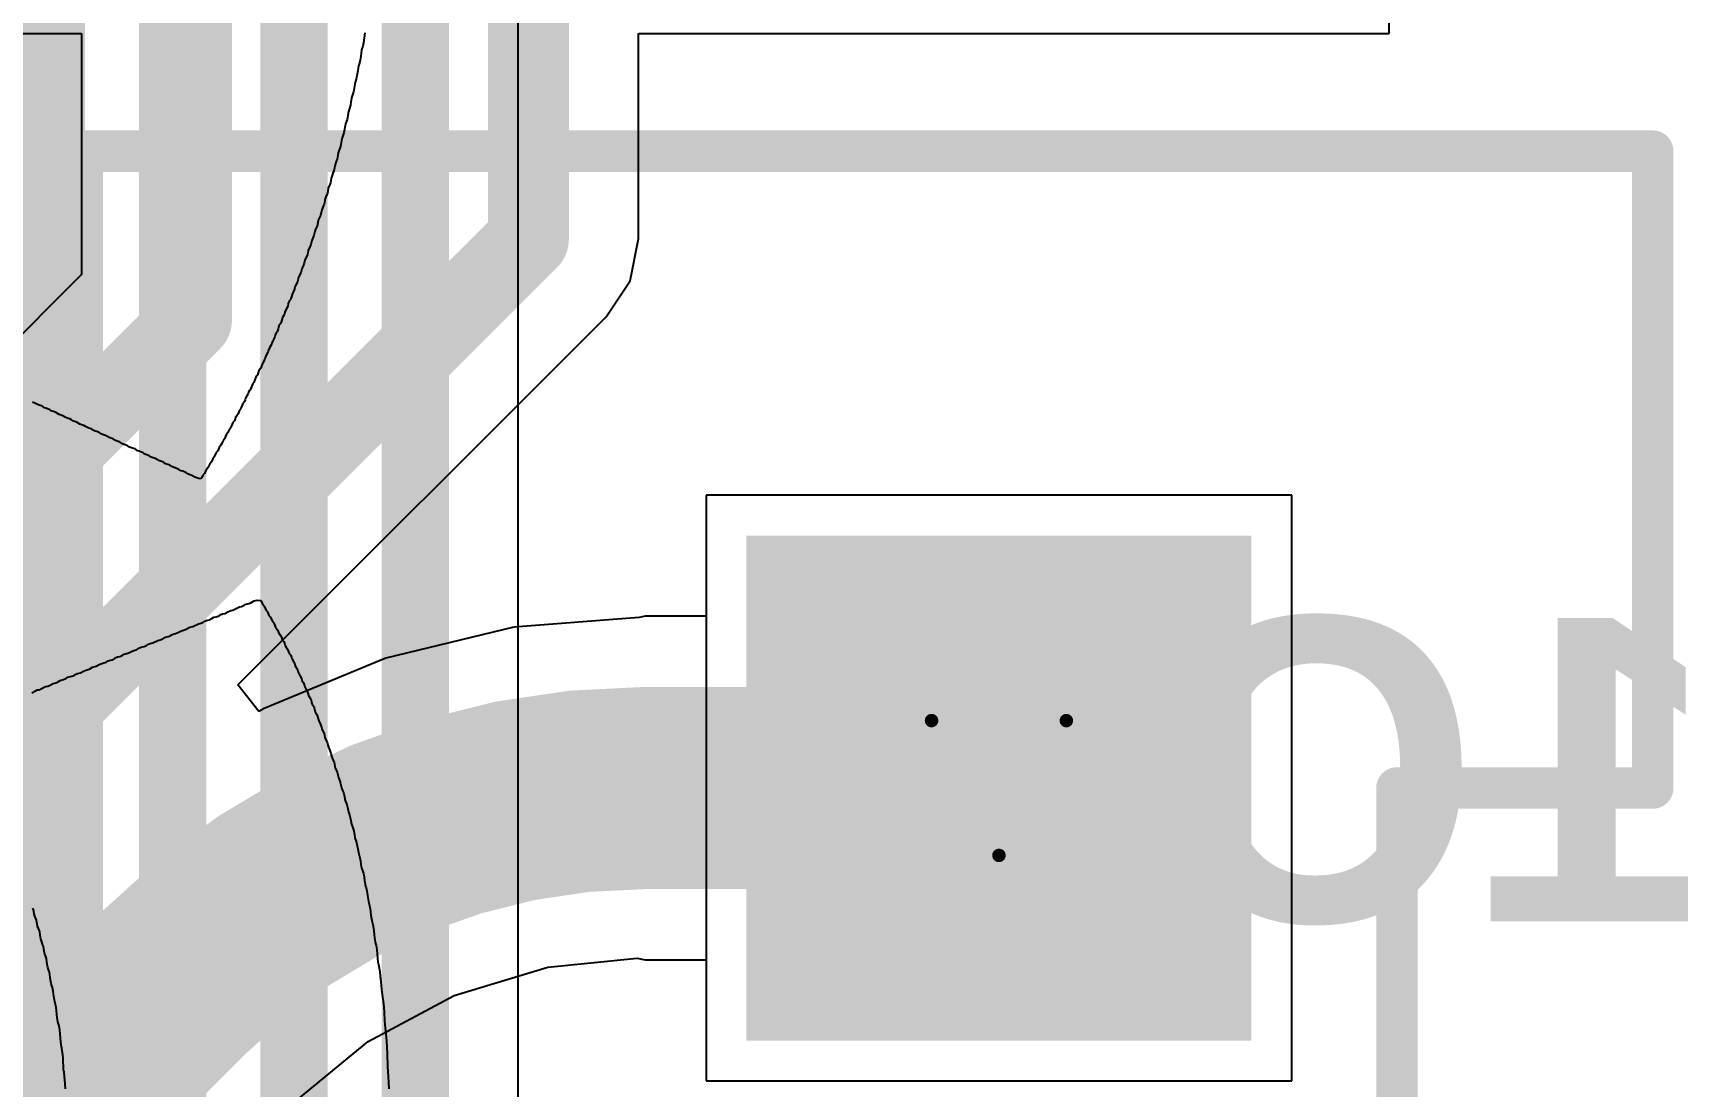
# Model space of a CAD drawing. Header units: inches. Extents: x -13 to 356, y -4 to 120.
# Drawn here: x 25.31 to 31.55, y 14.36 to 18.33 of the extents above; entities that cross this region are included whole.
import ezdxf

# ---------------------------------------------------------------- set-up
doc = ezdxf.new("R2010")
doc.units = ezdxf.units.IN
for name, color, linetype in [('Bottom Layer', 5, 'Continuous'), ('Bottom Overlay', 54, 'Continuous'), ('Bottom Solder', 6, 'Continuous'), ('Drill Drawing', 1, 'Continuous'), ('GND', 16, 'Continuous'), ('Multi-Layer', 9, 'Continuous'), ('Pad Holes', 156, 'Continuous'), ('POWER', 76, 'Continuous'), ('Top Layer', 1, 'Continuous'), ('Top Overlay', 2, 'Continuous'), ('Top Solder', 216, 'Continuous')]:
    doc.layers.add(name, color=color, linetype=linetype)
doc.styles.add('Arial_Bold', font='', dxfattribs={"height": 0.2})
doc.styles.get('Arial_Bold').set_extended_font_data('Arial', bold=True)

# ---------------------------------------------------------------- blocks, each defined once
blk = doc.blocks.new('XH2_54_LI_5P_37')
at = {"layer": 'Bottom Layer'}
blk.add_hatch(color=5, dxfattribs=at).paths.add_polyline_path([(-5.93, -0.85), (-5.93, 0.85), (-4.23, 0.85), (-4.23, -0.85)])
at = {"layer": 'Bottom Solder'}
blk.add_hatch(color=6, dxfattribs=at).paths.add_polyline_path([(-6.0316, -0.9516), (-6.0316, 0.9516), (-4.1284, 0.9516), (-4.1284, -0.9516)])
at = {"layer": 'GND'}
blk.add_hatch(color=16, dxfattribs=at).paths.add_polyline_path([(-5.93, -0.85), (-5.93, 0.85), (-4.23, 0.85), (-4.23, -0.85)])
at = {"layer": 'Multi-Layer'}
blk.add_hatch(color=9, dxfattribs=at).paths.add_polyline_path([(-5.93, -0.85), (-5.93, 0.85), (-4.23, 0.85), (-4.23, -0.85)])
at = {"layer": 'Pad Holes'}
h = blk.add_hatch(color=7, dxfattribs=at)
edge = h.paths.add_edge_path()
edge.add_arc((-5.08, 0), 0.45, 0, 360)
at = {"layer": 'POWER'}
blk.add_hatch(color=76, dxfattribs=at).paths.add_polyline_path([(-5.93, -0.85), (-5.93, 0.85), (-4.23, 0.85), (-4.23, -0.85)])
at = {"layer": 'Top Layer'}
blk.add_hatch(color=1, dxfattribs=at).paths.add_polyline_path([(-5.93, -0.85), (-5.93, 0.85), (-4.23, 0.85), (-4.23, -0.85)])
at = {"layer": 'Top Solder'}
blk.add_hatch(color=216, dxfattribs=at).paths.add_polyline_path([(-6.0316, -0.9516), (-6.0316, 0.9516), (-4.1284, 0.9516), (-4.1284, -0.9516)])
at = {"layer": 'Top Overlay', "const_width": 0.1565}
for points in [[(-7.48, -3.4544), (-7.48, 2.4638)], [(-7.48, 2.4638), (-5.08, 2.4638)], [(-5.08, 1.5), (-5.08, 2.4638)], [(-3.78, 1.5), (-5.08, 1.5)], [(7.52, -3.4544), (-7.48, -3.4544)]]:
    blk.add_lwpolyline(points, dxfattribs=at)
at = {"layer": 'Top Overlay', "const_width": 0.0782}
for points in [[(-7.5191, 2.4638, 1), (-7.4409, 2.4638, 1)], [(-7.5191, 2.4638, 1), (-7.4409, 2.4638, 1)], [(-5.1191, 2.4638, 1), (-5.0409, 2.4638, 1)], [(-5.1191, 2.4638, 1), (-5.0409, 2.4638, 1)], [(-5.1191, 1.5, 1), (-5.0409, 1.5, 1)], [(-5.1191, 1.5, 1), (-5.0409, 1.5, 1)], [(-7.5191, -3.4544, 1), (-7.4409, -3.4544, 1)], [(-7.5191, -3.4544, 1), (-7.4409, -3.4544, 1)]]:
    blk.add_lwpolyline(points, format="xyb", close=True, dxfattribs=at)

msp = doc.modelspace()

# ---------------------------------------------------------------- linework, layer by layer
at = {"layer": 'Bottom Layer'}
for p, q in [((27.1398, 2.8969), (27.1398, 32.9059)), ((30.0552, 16.5929), (27.8472, 16.5929)), ((27.8472, 16.5929), (27.8472, 14.3849)), ((30.0552, 14.3849), (30.0552, 16.5929)), ((27.8472, 14.3849), (30.0552, 14.3849))]:
    msp.add_line(p, q, dxfattribs=at)
at = {"layer": 'Bottom Layer', "const_width": 0.254}
for points in [[(26.7513, 2.8969), (26.7513, 32.9059)], [(26.2941, 3.0863), (26.2941, 32.6442)], [(25.8369, 3.844), (25.8369, 25.7519)], [(25.3797, 5.0975), (25.3797, 25.5626)]]:
    msp.add_lwpolyline(points, dxfattribs=at)
at = {"layer": 'Bottom Overlay'}
for p, q in [((26.5532, 18.2842), (26.5493, 18.2712)), ((26.5551, 18.2913), (26.5532, 18.2842)), ((26.5564, 18.2978), (26.5551, 18.2913)), ((26.561, 18.3348), (26.5564, 18.2978)), ((26.5408, 18.2212), (26.5376, 18.2102)), ((26.5434, 18.2316), (26.5408, 18.2212)), ((26.546, 18.2472), (26.5434, 18.2316)), ((26.5473, 18.2588), (26.546, 18.2472)), ((26.5493, 18.2712), (26.5473, 18.2588)), ((26.5285, 18.1608), (26.5246, 18.1478)), ((26.5304, 18.168), (26.5285, 18.1608)), ((26.5317, 18.1732), (26.5304, 18.168)), ((26.533, 18.1797), (26.5317, 18.1732)), ((26.5343, 18.1913), (26.533, 18.1797)), ((26.5356, 18.2017), (26.5343, 18.1913)), ((26.5376, 18.2102), (26.5356, 18.2017)), ((26.5116, 18.0894), (26.5103, 18.0803)), ((26.5188, 18.1121), (26.5116, 18.0894)), ((26.5201, 18.1186), (26.5188, 18.1121)), ((26.522, 18.1336), (26.5201, 18.1186)), ((26.5233, 18.1426), (26.522, 18.1336)), ((26.5246, 18.1478), (26.5233, 18.1426)), ((26.4986, 18.0323), (26.496, 18.0141)), ((26.4999, 18.0375), (26.4986, 18.0323)), ((26.5064, 18.0583), (26.4999, 18.0375)), ((26.5077, 18.0622), (26.5064, 18.0583)), ((26.509, 18.0751), (26.5077, 18.0622)), ((26.5103, 18.0803), (26.509, 18.0751)), ((26.4844, 17.97), (26.4824, 17.9576)), ((26.4856, 17.9791), (26.4844, 17.97)), ((26.4869, 17.9843), (26.4856, 17.9791)), ((26.4889, 17.9914), (26.4869, 17.9843)), ((26.4928, 18.0018), (26.4889, 17.9914)), ((26.4947, 18.0089), (26.4928, 18.0018)), ((26.496, 18.0141), (26.4947, 18.0089)), ((26.4694, 17.907), (26.4655, 17.8966)), ((26.4707, 17.9135), (26.4694, 17.907)), ((26.4733, 17.9291), (26.4707, 17.9135)), ((26.4759, 17.9395), (26.4733, 17.9291)), ((26.4824, 17.9576), (26.4759, 17.9395)), ((26.4519, 17.8466), (26.448, 17.8336)), ((26.4551, 17.8538), (26.4519, 17.8466)), ((26.4564, 17.859), (26.4551, 17.8538)), ((26.4597, 17.8739), (26.4564, 17.859)), ((26.461, 17.883), (26.4597, 17.8739)), ((26.4629, 17.8901), (26.461, 17.883)), ((26.4655, 17.8966), (26.4629, 17.8901)), ((26.4331, 17.7759), (26.4318, 17.7694)), ((26.435, 17.7869), (26.4331, 17.7759)), ((26.4376, 17.7973), (26.435, 17.7869)), ((26.4409, 17.8057), (26.4376, 17.7973)), ((26.4435, 17.8122), (26.4409, 17.8057)), ((26.4454, 17.8194), (26.4435, 17.8122)), ((26.4467, 17.8246), (26.4454, 17.8194)), ((26.448, 17.8336), (26.4467, 17.8246)), ((26.4149, 17.7174), (26.4116, 17.709)), ((26.4201, 17.7304), (26.4149, 17.7174)), ((26.4214, 17.7369), (26.4201, 17.7304)), ((26.4233, 17.7493), (26.4214, 17.7369)), ((26.4292, 17.7629), (26.4233, 17.7493)), ((26.4318, 17.7694), (26.4292, 17.7629)), ((26.3987, 17.6675), (26.3941, 17.646)), ((26.4013, 17.674), (26.3987, 17.6675)), ((26.4045, 17.6811), (26.4013, 17.674)), ((26.4078, 17.6895), (26.4045, 17.6811)), ((26.409, 17.6947), (26.4078, 17.6895)), ((26.4103, 17.7038), (26.409, 17.6947)), ((26.4116, 17.709), (26.4103, 17.7038)), ((26.3753, 17.5948), (26.3727, 17.5857)), ((26.3811, 17.6058), (26.3753, 17.5948)), ((26.3857, 17.6259), (26.3811, 17.6058)), ((26.387, 17.6311), (26.3857, 17.6259)), ((26.3941, 17.646), (26.387, 17.6311)), ((26.3552, 17.5305), (26.348, 17.5143)), ((26.3578, 17.537), (26.3552, 17.5305)), ((26.3597, 17.5467), (26.3578, 17.537)), ((26.361, 17.5519), (26.3597, 17.5467)), ((26.3694, 17.5707), (26.361, 17.5519)), ((26.3707, 17.5759), (26.3694, 17.5707)), ((26.3727, 17.5857), (26.3707, 17.5759)), ((26.3331, 17.4669), (26.3286, 17.4571)), ((26.335, 17.4779), (26.3331, 17.4669)), ((26.3448, 17.4993), (26.335, 17.4779)), ((26.3461, 17.5045), (26.3448, 17.4993)), ((26.348, 17.5143), (26.3461, 17.5045)), ((26.3084, 17.402), (26.3071, 17.3968)), ((26.3104, 17.4091), (26.3084, 17.402)), ((26.3117, 17.4143), (26.3104, 17.4091)), ((26.3201, 17.4305), (26.3117, 17.4143)), ((26.3234, 17.4454), (26.3201, 17.4305)), ((26.3286, 17.4571), (26.3234, 17.4454)), ((26.2844, 17.3403), (26.2825, 17.3331)), ((26.287, 17.3494), (26.2844, 17.3403)), ((26.2909, 17.3585), (26.287, 17.3494)), ((26.2928, 17.3604), (26.2909, 17.3585)), ((26.2954, 17.3669), (26.2928, 17.3604)), ((26.2974, 17.3753), (26.2954, 17.3669)), ((26.2987, 17.3805), (26.2974, 17.3753)), ((26.3071, 17.3968), (26.2987, 17.3805)), ((26.2591, 17.2773), (26.2578, 17.2721)), ((26.261, 17.2858), (26.2591, 17.2773)), ((26.2708, 17.3046), (26.261, 17.2858)), ((26.2727, 17.3143), (26.2708, 17.3046)), ((26.2766, 17.3234), (26.2727, 17.3143)), ((26.2779, 17.326), (26.2766, 17.3234)), ((26.2805, 17.3286), (26.2779, 17.326)), ((26.2825, 17.3331), (26.2805, 17.3286)), ((26.2344, 17.2189), (26.2305, 17.2085)), ((26.2357, 17.2241), (26.2344, 17.2189)), ((26.2377, 17.2312), (26.2357, 17.2241)), ((26.2442, 17.2403), (26.2377, 17.2312)), ((26.2461, 17.2449), (26.2442, 17.2403)), ((26.2481, 17.2533), (26.2461, 17.2449)), ((26.2513, 17.2617), (26.2481, 17.2533)), ((26.2578, 17.2721), (26.2513, 17.2617)), ((26.2091, 17.1598), (26.2026, 17.1481)), ((26.2104, 17.165), (26.2091, 17.1598)), ((26.2156, 17.1767), (26.2104, 17.165)), ((26.2188, 17.1812), (26.2156, 17.1767)), ((26.2221, 17.1897), (26.2188, 17.1812)), ((26.2234, 17.1949), (26.2221, 17.1897)), ((26.2273, 17.204), (26.2234, 17.1949)), ((26.2286, 17.2066), (26.2273, 17.204)), ((26.2305, 17.2085), (26.2286, 17.2066)), ((26.1779, 17.0936), (26.1728, 17.0819)), ((26.1844, 17.1053), (26.1779, 17.0936)), ((26.1857, 17.1105), (26.1844, 17.1053)), ((26.1896, 17.1196), (26.1857, 17.1105)), ((26.1974, 17.1339), (26.1896, 17.1196)), ((26.1987, 17.139), (26.1974, 17.1339)), ((26.2026, 17.1481), (26.1987, 17.139)), ((26.1507, 17.0378), (26.1435, 17.0177)), ((26.1533, 17.0404), (26.1507, 17.0378)), ((26.1546, 17.043), (26.1533, 17.0404)), ((26.1565, 17.0449), (26.1546, 17.043)), ((26.1598, 17.0534), (26.1565, 17.0449)), ((26.1624, 17.0624), (26.1598, 17.0534)), ((26.1689, 17.0715), (26.1624, 17.0624)), ((26.1728, 17.0819), (26.1689, 17.0715)), ((26.1169, 16.9664), (26.1117, 16.9586)), ((26.1221, 16.9755), (26.1169, 16.9664)), ((26.1234, 16.9807), (26.1221, 16.9755)), ((26.126, 16.9871), (26.1234, 16.9807)), ((26.1286, 16.9897), (26.126, 16.9871)), ((26.1299, 16.9923), (26.1286, 16.9897)), ((26.1319, 16.9943), (26.1299, 16.9923)), ((26.1364, 17.0066), (26.1319, 16.9943)), ((26.139, 17.0131), (26.1364, 17.0066)), ((26.1435, 17.0177), (26.139, 17.0131)), ((25.3204, 16.9385), (25.3087, 16.9436)), ((25.325, 16.9352), (25.3204, 16.9385)), ((25.3334, 16.932), (25.325, 16.9352)), ((25.3386, 16.9307), (25.3334, 16.932)), ((25.3451, 16.9281), (25.3386, 16.9307)), ((25.3477, 16.9255), (25.3451, 16.9281)), ((25.3503, 16.9242), (25.3477, 16.9255)), ((25.3522, 16.9222), (25.3503, 16.9242)), ((25.3594, 16.9203), (25.3522, 16.9222)), ((25.3736, 16.9138), (25.3594, 16.9203)), ((25.3782, 16.9105), (25.3736, 16.9138)), ((25.3866, 16.9073), (25.3782, 16.9105)), ((25.3918, 16.906), (25.3866, 16.9073)), ((25.399, 16.9028), (25.3918, 16.906)), ((25.4093, 16.8963), (25.399, 16.9028)), ((26.0858, 16.9066), (26.0838, 16.8995)), ((26.0884, 16.9131), (26.0858, 16.9066)), ((26.091, 16.9157), (26.0884, 16.9131)), ((26.0955, 16.9229), (26.091, 16.9157)), ((26.0987, 16.9313), (26.0955, 16.9229)), ((26.1013, 16.9378), (26.0987, 16.9313)), ((26.1039, 16.9404), (26.1013, 16.9378)), ((26.1072, 16.9449), (26.1039, 16.9404)), ((26.1098, 16.9514), (26.1072, 16.9449)), ((26.1117, 16.9586), (26.1098, 16.9514)), ((25.4165, 16.8943), (25.4093, 16.8963)), ((25.4256, 16.8904), (25.4165, 16.8943)), ((25.4282, 16.8891), (25.4256, 16.8904)), ((25.4314, 16.8859), (25.4282, 16.8891)), ((25.4437, 16.8813), (25.4314, 16.8859)), ((25.4489, 16.88), (25.4437, 16.8813)), ((25.4554, 16.8761), (25.4489, 16.88)), ((25.46, 16.8729), (25.4554, 16.8761)), ((25.4684, 16.8696), (25.46, 16.8729)), ((25.4775, 16.867), (25.4684, 16.8696)), ((25.4866, 16.8606), (25.4775, 16.867)), ((25.497, 16.8567), (25.4866, 16.8606)), ((25.5022, 16.8554), (25.497, 16.8567)), ((25.5087, 16.8515), (25.5022, 16.8554)), ((25.5132, 16.8482), (25.5087, 16.8515)), ((25.5216, 16.845), (25.5132, 16.8482)), ((25.5307, 16.8424), (25.5216, 16.845)), ((25.5398, 16.8359), (25.5307, 16.8424)), ((26.0507, 16.8417), (26.0455, 16.8287)), ((26.052, 16.8443), (26.0507, 16.8417)), ((26.0546, 16.8469), (26.052, 16.8443)), ((26.0579, 16.8515), (26.0546, 16.8469)), ((26.0611, 16.8599), (26.0579, 16.8515)), ((26.0637, 16.8664), (26.0611, 16.8599)), ((26.0695, 16.8722), (26.0637, 16.8664)), ((26.0754, 16.8885), (26.0695, 16.8722)), ((26.0786, 16.8917), (26.0754, 16.8885)), ((26.0838, 16.8995), (26.0786, 16.8917)), ((25.5444, 16.8339), (25.5398, 16.8359)), ((25.5515, 16.832), (25.5444, 16.8339)), ((25.5606, 16.8281), (25.5515, 16.832)), ((25.5632, 16.8268), (25.5606, 16.8281)), ((25.5664, 16.8236), (25.5632, 16.8268)), ((25.5729, 16.821), (25.5664, 16.8236)), ((25.5801, 16.819), (25.5729, 16.821)), ((25.5866, 16.8164), (25.5801, 16.819)), ((25.595, 16.8106), (25.5866, 16.8164)), ((25.6034, 16.8073), (25.595, 16.8106)), ((25.6125, 16.8047), (25.6034, 16.8073)), ((25.6216, 16.7982), (25.6125, 16.8047)), ((25.632, 16.7943), (25.6216, 16.7982)), ((25.6372, 16.793), (25.632, 16.7943)), ((25.6437, 16.7891), (25.6372, 16.793)), ((25.6482, 16.7859), (25.6437, 16.7891)), ((25.6567, 16.7827), (25.6482, 16.7859)), ((25.6658, 16.7801), (25.6567, 16.7827)), ((25.6748, 16.7736), (25.6658, 16.7801)), ((26.0183, 16.7807), (26.0118, 16.7716)), ((26.0221, 16.7872), (26.0183, 16.7807)), ((26.026, 16.7963), (26.0221, 16.7872)), ((26.0273, 16.7989), (26.026, 16.7963)), ((26.0299, 16.8015), (26.0273, 16.7989)), ((26.0332, 16.806), (26.0299, 16.8015)), ((26.0364, 16.8145), (26.0332, 16.806)), ((26.0397, 16.8216), (26.0364, 16.8145)), ((26.0455, 16.8287), (26.0397, 16.8216)), ((25.6852, 16.7697), (25.6748, 16.7736)), ((25.6943, 16.7671), (25.6852, 16.7697)), ((25.6969, 16.7645), (25.6943, 16.7671)), ((25.6995, 16.7632), (25.6969, 16.7645)), ((25.7015, 16.7612), (25.6995, 16.7632)), ((25.7138, 16.7567), (25.7015, 16.7612)), ((25.7255, 16.7515), (25.7138, 16.7567)), ((25.73, 16.7483), (25.7255, 16.7515)), ((25.7385, 16.745), (25.73, 16.7483)), ((25.7476, 16.7424), (25.7385, 16.745)), ((25.7566, 16.7359), (25.7476, 16.7424)), ((25.767, 16.732), (25.7566, 16.7359)), ((25.7722, 16.7307), (25.767, 16.732)), ((25.7787, 16.7268), (25.7722, 16.7307)), ((25.7813, 16.7255), (25.7787, 16.7268)), ((25.7833, 16.7236), (25.7813, 16.7255)), ((25.7917, 16.7203), (25.7833, 16.7236)), ((25.8008, 16.7177), (25.7917, 16.7203)), ((25.8099, 16.7112), (25.8008, 16.7177)), ((25.9832, 16.7184), (25.9774, 16.7112)), ((25.9845, 16.721), (25.9832, 16.7184)), ((25.9884, 16.7301), (25.9845, 16.721)), ((25.9897, 16.7327), (25.9884, 16.7301)), ((25.9923, 16.7353), (25.9897, 16.7327)), ((25.9988, 16.747), (25.9923, 16.7353)), ((26.0014, 16.7534), (25.9988, 16.747)), ((26.0072, 16.7593), (26.0014, 16.7534)), ((26.0118, 16.7716), (26.0072, 16.7593)), ((25.8183, 16.708), (25.8099, 16.7112)), ((25.8268, 16.7061), (25.8183, 16.708)), ((25.8345, 16.7009), (25.8268, 16.7061)), ((25.8391, 16.6976), (25.8345, 16.7009)), ((25.8462, 16.6957), (25.8391, 16.6976)), ((25.8605, 16.6892), (25.8462, 16.6957)), ((25.8676, 16.6846), (25.8605, 16.6892)), ((25.8748, 16.6827), (25.8676, 16.6846)), ((25.8865, 16.6775), (25.8748, 16.6827)), ((25.8936, 16.6729), (25.8865, 16.6775)), ((25.9021, 16.6697), (25.8936, 16.6729)), ((25.9111, 16.6671), (25.9021, 16.6697)), ((25.9137, 16.6645), (25.9111, 16.6671)), ((25.9163, 16.6632), (25.9137, 16.6645)), ((25.9183, 16.6613), (25.9163, 16.6632)), ((25.9267, 16.658), (25.9183, 16.6613)), ((25.9319, 16.6567), (25.9267, 16.658)), ((25.9384, 16.6541), (25.9319, 16.6567)), ((25.9436, 16.6554), (25.9384, 16.6541)), ((25.9455, 16.6574), (25.9436, 16.6554)), ((25.9507, 16.6665), (25.9455, 16.6574)), ((25.952, 16.6691), (25.9507, 16.6665)), ((25.9579, 16.6749), (25.952, 16.6691)), ((25.9624, 16.6872), (25.9579, 16.6749)), ((25.9663, 16.6911), (25.9624, 16.6872)), ((25.9676, 16.6937), (25.9663, 16.6911)), ((25.9696, 16.6957), (25.9676, 16.6937)), ((25.9774, 16.7112), (25.9696, 16.6957)), ((26.0449, 16.153), (26.0566, 16.1582)), ((26.0566, 16.1582), (26.0643, 16.1595)), ((26.0643, 16.1595), (26.089, 16.1711)), ((26.089, 16.1711), (26.0968, 16.1724)), ((26.0968, 16.1724), (26.1059, 16.1776)), ((26.1059, 16.1776), (26.1085, 16.1802)), ((26.1085, 16.1802), (26.1176, 16.1828)), ((26.1176, 16.1828), (26.1247, 16.1848)), ((26.1247, 16.1848), (26.1312, 16.1874)), ((26.1312, 16.1874), (26.1448, 16.1945)), ((26.1448, 16.1945), (26.1552, 16.1971)), ((26.1552, 16.1971), (26.1682, 16.1958)), ((26.1682, 16.1958), (26.1702, 16.1939)), ((26.1702, 16.1939), (26.1728, 16.1874)), ((26.1728, 16.1874), (26.1779, 16.1783)), ((26.1779, 16.1783), (26.1818, 16.1744)), ((26.1818, 16.1744), (26.1857, 16.1653)), ((26.1857, 16.1653), (26.1909, 16.1562)), ((26.1909, 16.1562), (26.1948, 16.1523)), ((25.8884, 16.0874), (25.8962, 16.0926)), ((25.8962, 16.0926), (25.9021, 16.0945)), ((25.9021, 16.0945), (25.9124, 16.0971)), ((25.9124, 16.0971), (25.9345, 16.1075)), ((25.9345, 16.1075), (25.9397, 16.1088)), ((25.9397, 16.1088), (25.9501, 16.1127)), ((25.9501, 16.1127), (25.9579, 16.1179)), ((25.9579, 16.1179), (25.9644, 16.1205)), ((25.9644, 16.1205), (25.9741, 16.1225)), ((25.9741, 16.1225), (25.9819, 16.1264)), ((25.9819, 16.1264), (25.9916, 16.1322)), ((25.9916, 16.1322), (26.0014, 16.1341)), ((26.0014, 16.1341), (26.0118, 16.138)), ((26.0118, 16.138), (26.0137, 16.14)), ((26.0137, 16.14), (26.0163, 16.1413)), ((26.0163, 16.1413), (26.0254, 16.1452)), ((26.0254, 16.1452), (26.0338, 16.1471)), ((26.0338, 16.1471), (26.0403, 16.1497)), ((26.0403, 16.1497), (26.0449, 16.153)), ((26.1948, 16.1523), (26.2, 16.1393)), ((26.2, 16.1393), (26.2059, 16.1322)), ((26.2059, 16.1322), (26.2149, 16.114)), ((26.2149, 16.114), (26.2182, 16.1108)), ((26.2182, 16.1108), (26.2195, 16.1082)), ((26.2195, 16.1082), (26.2247, 16.0952)), ((26.2247, 16.0952), (26.2338, 16.0822)), ((25.7385, 16.0257), (25.7463, 16.0309)), ((25.7463, 16.0309), (25.7527, 16.0335)), ((25.7527, 16.0335), (25.7625, 16.0355)), ((25.7625, 16.0355), (25.7813, 16.0452)), ((25.7813, 16.0452), (25.7898, 16.0472)), ((25.7898, 16.0472), (25.8001, 16.0511)), ((25.8001, 16.0511), (25.8034, 16.0543)), ((25.8034, 16.0543), (25.8099, 16.0569)), ((25.8099, 16.0569), (25.8203, 16.0595)), ((25.8203, 16.0595), (25.8287, 16.0627)), ((25.8287, 16.0627), (25.8306, 16.0647)), ((25.8306, 16.0647), (25.8332, 16.066)), ((25.8332, 16.066), (25.8423, 16.0699)), ((25.8423, 16.0699), (25.8475, 16.0712)), ((25.8475, 16.0712), (25.8599, 16.0757)), ((25.8599, 16.0757), (25.8618, 16.0777)), ((25.8618, 16.0777), (25.8644, 16.079)), ((25.8644, 16.079), (25.8735, 16.0829)), ((25.8735, 16.0829), (25.8819, 16.0848)), ((25.8819, 16.0848), (25.8884, 16.0874)), ((26.2338, 16.0822), (26.2357, 16.0751)), ((26.2357, 16.0751), (26.2422, 16.0647)), ((26.2422, 16.0647), (26.2442, 16.0627)), ((26.2442, 16.0627), (26.2468, 16.0562)), ((26.2468, 16.0562), (26.25, 16.0478)), ((26.25, 16.0478), (26.2532, 16.0433)), ((26.2532, 16.0433), (26.2558, 16.0407)), ((26.2558, 16.0407), (26.2597, 16.0316)), ((26.2597, 16.0316), (26.261, 16.0264)), ((25.5866, 15.9634), (25.5944, 15.9686)), ((25.5944, 15.9686), (25.6034, 15.9712)), ((25.6034, 15.9712), (25.6086, 15.9725)), ((25.6086, 15.9725), (25.6171, 15.9757)), ((25.6171, 15.9757), (25.6203, 15.979)), ((25.6203, 15.979), (25.6294, 15.9829)), ((25.6294, 15.9829), (25.6378, 15.9848)), ((25.6378, 15.9848), (25.6463, 15.9881)), ((25.6463, 15.9881), (25.6541, 15.9933)), ((25.6541, 15.9933), (25.6632, 15.9959)), ((25.6632, 15.9959), (25.6684, 15.9972)), ((25.6684, 15.9972), (25.6768, 16.0004)), ((25.6768, 16.0004), (25.6813, 16.0037)), ((25.6813, 16.0037), (25.6904, 16.0076)), ((25.6904, 16.0076), (25.7008, 16.0102)), ((25.7008, 16.0102), (25.7125, 16.0166)), ((25.7125, 16.0166), (25.7216, 16.0205)), ((25.7216, 16.0205), (25.73, 16.0225)), ((25.73, 16.0225), (25.7385, 16.0257)), ((26.261, 16.0264), (26.2649, 16.0199)), ((26.2649, 16.0199), (26.2701, 16.0121)), ((26.2701, 16.0121), (26.276, 15.9959)), ((26.276, 15.9959), (26.2805, 15.9913)), ((26.2805, 15.9913), (26.2844, 15.9822)), ((26.2844, 15.9822), (26.2857, 15.977)), ((26.2857, 15.977), (26.2909, 15.968)), ((26.2909, 15.968), (26.2961, 15.9602)), ((25.4347, 15.9011), (25.4424, 15.9063)), ((25.4424, 15.9063), (25.4515, 15.9089)), ((25.4515, 15.9089), (25.4567, 15.9102)), ((25.4567, 15.9102), (25.4652, 15.9134)), ((25.4652, 15.9134), (25.4671, 15.9154)), ((25.4671, 15.9154), (25.4697, 15.9167)), ((25.4697, 15.9167), (25.4788, 15.9206)), ((25.4788, 15.9206), (25.4892, 15.9232)), ((25.4892, 15.9232), (25.4983, 15.9284)), ((25.4983, 15.9284), (25.51, 15.9336)), ((25.51, 15.9336), (25.5184, 15.9355)), ((25.5184, 15.9355), (25.5249, 15.9381)), ((25.5249, 15.9381), (25.5346, 15.9439)), ((25.5346, 15.9439), (25.5437, 15.9465)), ((25.5437, 15.9465), (25.5489, 15.9478)), ((25.5489, 15.9478), (25.5606, 15.9543)), ((25.5606, 15.9543), (25.5697, 15.9582)), ((25.5697, 15.9582), (25.5781, 15.9602)), ((25.5781, 15.9602), (25.5866, 15.9634)), ((26.2961, 15.9602), (26.298, 15.9517)), ((26.298, 15.9517), (26.3006, 15.9452)), ((26.3006, 15.9452), (26.3039, 15.942)), ((26.3039, 15.942), (26.3052, 15.9394)), ((26.3052, 15.9394), (26.3091, 15.9303)), ((26.3091, 15.9303), (26.3104, 15.9251)), ((26.3104, 15.9251), (26.3169, 15.9134)), ((26.3169, 15.9134), (26.3221, 15.9017)), ((25.3061, 15.8479), (25.3204, 15.8557)), ((25.3204, 15.8557), (25.3269, 15.8583)), ((25.3269, 15.8583), (25.3321, 15.8595)), ((25.3321, 15.8595), (25.3392, 15.8615)), ((25.3392, 15.8615), (25.3496, 15.868)), ((25.3496, 15.868), (25.3581, 15.8712)), ((25.3581, 15.8712), (25.3665, 15.8732)), ((25.3665, 15.8732), (25.373, 15.8758)), ((25.373, 15.8758), (25.3866, 15.8829)), ((25.3866, 15.8829), (25.397, 15.8855)), ((25.397, 15.8855), (25.4035, 15.8881)), ((25.4035, 15.8881), (25.4126, 15.8946)), ((25.4126, 15.8946), (25.421, 15.8966)), ((25.421, 15.8966), (25.4262, 15.8978)), ((25.4262, 15.8978), (25.4347, 15.9011)), ((26.3221, 15.9017), (26.324, 15.8946)), ((26.324, 15.8946), (26.3286, 15.8875)), ((26.3286, 15.8875), (26.3337, 15.8758)), ((26.3337, 15.8758), (26.335, 15.8706)), ((26.335, 15.8706), (26.3383, 15.8621)), ((26.3383, 15.8621), (26.3402, 15.8602)), ((26.3402, 15.8602), (26.3415, 15.8576)), ((26.3415, 15.8576), (26.3467, 15.8459)), ((26.3467, 15.8459), (26.3487, 15.8375)), ((26.3487, 15.8375), (26.3552, 15.8271)), ((26.3552, 15.8271), (26.3584, 15.82)), ((26.3584, 15.82), (26.3604, 15.8115)), ((26.3604, 15.8115), (26.3643, 15.8011)), ((26.3643, 15.8011), (26.3675, 15.7979)), ((26.3675, 15.7979), (26.3701, 15.7914)), ((26.3701, 15.7914), (26.374, 15.7758)), ((26.374, 15.7758), (26.3753, 15.7732)), ((26.3753, 15.7732), (26.3805, 15.7654)), ((26.3805, 15.7654), (26.3831, 15.7589)), ((26.3831, 15.7589), (26.3863, 15.7453)), ((26.3863, 15.7453), (26.3889, 15.7388)), ((26.3889, 15.7388), (26.3909, 15.7369)), ((26.3909, 15.7369), (26.3948, 15.7278)), ((26.3948, 15.7278), (26.3974, 15.7187)), ((26.3974, 15.7187), (26.3993, 15.7102)), ((26.3993, 15.7102), (26.4078, 15.694)), ((26.4078, 15.694), (26.411, 15.6791)), ((26.411, 15.6791), (26.4136, 15.6726)), ((26.4136, 15.6726), (26.4194, 15.6616)), ((26.4194, 15.6616), (26.422, 15.6512)), ((26.422, 15.6512), (26.424, 15.6427)), ((26.424, 15.6427), (26.4266, 15.6362)), ((26.4266, 15.6362), (26.4337, 15.62)), ((26.4337, 15.62), (26.4357, 15.609)), ((26.4357, 15.609), (26.4396, 15.5986)), ((26.4396, 15.5986), (26.4454, 15.585)), ((26.4454, 15.585), (26.4467, 15.5798)), ((26.4467, 15.5798), (26.4486, 15.57)), ((26.4486, 15.57), (26.4499, 15.5648)), ((26.4499, 15.5648), (26.4571, 15.5486)), ((26.4571, 15.5486), (26.4584, 15.5434)), ((26.4584, 15.5434), (26.4616, 15.5285)), ((26.4616, 15.5285), (26.4642, 15.522)), ((26.4642, 15.522), (26.4675, 15.5148)), ((26.4675, 15.5148), (26.4701, 15.5058)), ((26.4701, 15.5058), (26.4714, 15.5006)), ((26.4714, 15.5006), (26.4733, 15.4895)), ((26.4733, 15.4895), (26.4772, 15.4791)), ((26.4772, 15.4791), (26.4805, 15.472)), ((26.4805, 15.472), (26.4844, 15.4564)), ((26.4844, 15.4564), (26.4856, 15.446)), ((26.4856, 15.446), (26.4869, 15.4421)), ((26.4869, 15.4421), (26.4895, 15.4356)), ((26.4895, 15.4356), (26.4934, 15.4266)), ((26.4934, 15.4266), (26.496, 15.4162)), ((26.496, 15.4162), (26.498, 15.4038)), ((26.498, 15.4038), (26.4993, 15.3986)), ((26.4993, 15.3986), (26.5032, 15.3883)), ((26.5032, 15.3883), (26.5064, 15.3772)), ((26.5064, 15.3772), (26.509, 15.3668)), ((26.509, 15.3668), (26.511, 15.3532)), ((26.511, 15.3532), (26.5162, 15.3389)), ((26.5162, 15.3389), (26.5194, 15.3279)), ((26.5194, 15.3279), (26.5207, 15.3188)), ((26.5207, 15.3188), (26.522, 15.3136)), ((26.522, 15.3136), (26.5239, 15.3013)), ((26.5239, 15.3013), (26.5304, 15.2831)), ((26.5304, 15.2831), (26.5317, 15.2779)), ((26.5317, 15.2779), (26.533, 15.2714)), ((26.533, 15.2714), (26.5343, 15.2597)), ((26.5343, 15.2597), (26.5369, 15.2454)), ((26.5369, 15.2454), (26.5382, 15.2403)), ((26.5382, 15.2403), (26.5428, 15.2253)), ((26.5428, 15.2253), (26.5454, 15.2149)), ((26.5454, 15.2149), (26.5467, 15.202)), ((26.5467, 15.202), (26.548, 15.1929)), ((26.548, 15.1929), (26.5493, 15.1877)), ((26.5493, 15.1877), (26.5558, 15.1669)), ((26.5558, 15.1669), (26.5571, 15.1617)), ((26.5571, 15.1617), (26.5584, 15.1526)), ((26.5584, 15.1526), (26.5597, 15.1396)), ((26.5597, 15.1396), (26.561, 15.1344)), ((26.561, 15.1344), (26.5629, 15.1247)), ((26.5629, 15.1247), (26.5642, 15.1195)), ((26.5642, 15.1195), (26.5661, 15.1124)), ((26.5661, 15.1124), (26.5687, 15.102)), ((26.5687, 15.102), (26.5713, 15.0838)), ((25.312, 15.0293), (25.31, 15.0364)), ((26.5713, 15.0838), (26.5733, 15.0689)), ((26.5733, 15.0689), (26.5746, 15.0611)), ((26.5746, 15.0611), (26.5772, 15.0507)), ((26.5772, 15.0507), (26.5791, 15.0449)), ((26.5791, 15.0449), (26.5804, 15.0397)), ((26.5804, 15.0397), (26.583, 15.0241)), ((25.3133, 15.0241), (25.312, 15.0293)), ((25.3146, 15.015), (25.3133, 15.0241)), ((25.3172, 15.0059), (25.3146, 15.015)), ((25.3198, 14.9994), (25.3172, 15.0059)), ((25.3211, 14.9968), (25.3198, 14.9994)), ((25.3237, 14.9903), (25.3211, 14.9968)), ((25.325, 14.9825), (25.3237, 14.9903)), ((25.3262, 14.9773), (25.325, 14.9825)), ((25.3275, 14.9683), (25.3262, 14.9773)), ((26.583, 15.0241), (26.5843, 15.0111)), ((26.5843, 15.0111), (26.5856, 15.002)), ((26.5856, 15.002), (26.5876, 14.9897)), ((26.5876, 14.9897), (26.5915, 14.9741)), ((26.5915, 14.9741), (26.5941, 14.9611)), ((25.3347, 14.9507), (25.3275, 14.9683)), ((25.336, 14.9455), (25.3347, 14.9507)), ((25.3392, 14.9254), (25.336, 14.9455)), ((25.3405, 14.9202), (25.3392, 14.9254)), ((25.3425, 14.9131), (25.3405, 14.9202)), ((25.3483, 14.8968), (25.3425, 14.9131)), ((26.5941, 14.9611), (26.5954, 14.9507)), ((26.5954, 14.9507), (26.5967, 14.9364)), ((26.5967, 14.9364), (26.598, 14.9248)), ((26.598, 14.9248), (26.6006, 14.9092)), ((26.6006, 14.9092), (26.6018, 14.9027)), ((25.3496, 14.8917), (25.3483, 14.8968)), ((25.3522, 14.8735), (25.3496, 14.8917)), ((25.3555, 14.8624), (25.3522, 14.8735)), ((25.36, 14.8501), (25.3555, 14.8624)), ((25.3613, 14.8462), (25.36, 14.8501)), ((25.3626, 14.8319), (25.3613, 14.8462)), ((26.6018, 14.9027), (26.6038, 14.8955)), ((26.6038, 14.8955), (26.6051, 14.8904)), ((26.6051, 14.8904), (26.607, 14.878)), ((26.607, 14.878), (26.6083, 14.865)), ((26.6083, 14.865), (26.6096, 14.8469)), ((26.6096, 14.8469), (26.6109, 14.8339)), ((25.3639, 14.8267), (25.3626, 14.8319)), ((25.3652, 14.8176), (25.3639, 14.8267)), ((25.3665, 14.8125), (25.3652, 14.8176)), ((25.371, 14.7975), (25.3665, 14.8125)), ((25.3736, 14.7871), (25.371, 14.7975)), ((25.3756, 14.7722), (25.3736, 14.7871)), ((26.6109, 14.8339), (26.6122, 14.8235)), ((26.6122, 14.8235), (26.6174, 14.7975)), ((26.6174, 14.7975), (26.6194, 14.78)), ((25.3769, 14.767), (25.3756, 14.7722)), ((25.3782, 14.7579), (25.3769, 14.767)), ((25.3795, 14.7527), (25.3782, 14.7579)), ((25.3821, 14.7436), (25.3795, 14.7527)), ((25.384, 14.7365), (25.3821, 14.7436)), ((25.3866, 14.7235), (25.384, 14.7365)), ((25.3886, 14.7034), (25.3866, 14.7235)), ((26.6194, 14.78), (26.6207, 14.7709)), ((26.6207, 14.7709), (26.6226, 14.7443)), ((26.6226, 14.7443), (26.6239, 14.73)), ((26.6239, 14.73), (26.6252, 14.7196)), ((26.6252, 14.7196), (26.6291, 14.6937)), ((25.3899, 14.6982), (25.3886, 14.7034)), ((25.3912, 14.6891), (25.3899, 14.6982)), ((25.3925, 14.6839), (25.3912, 14.6891)), ((25.3957, 14.6729), (25.3925, 14.6839)), ((25.397, 14.6677), (25.3957, 14.6729)), ((25.3983, 14.6612), (25.397, 14.6677)), ((25.3996, 14.6508), (25.3983, 14.6612)), ((26.6291, 14.6937), (26.6311, 14.6761)), ((26.6311, 14.6761), (26.6324, 14.6631)), ((26.6324, 14.6631), (26.6337, 14.6424)), ((25.4009, 14.6352), (25.3996, 14.6508)), ((25.4022, 14.6235), (25.4009, 14.6352)), ((25.4048, 14.608), (25.4022, 14.6235)), ((25.4087, 14.5924), (25.4048, 14.608)), ((26.6337, 14.6424), (26.6356, 14.6132)), ((26.6356, 14.6132), (26.6369, 14.5976)), ((26.6369, 14.5976), (26.6382, 14.5846)), ((25.4113, 14.5768), (25.4087, 14.5924)), ((25.4126, 14.5625), (25.4113, 14.5768)), ((25.4139, 14.5456), (25.4126, 14.5625)), ((25.4152, 14.5327), (25.4139, 14.5456)), ((25.4165, 14.5223), (25.4152, 14.5327)), ((26.6382, 14.5846), (26.6421, 14.5495)), ((26.6421, 14.5495), (26.6434, 14.534)), ((26.6434, 14.534), (26.6447, 14.5132)), ((25.4178, 14.5145), (25.4165, 14.5223)), ((25.4191, 14.508), (25.4178, 14.5145)), ((25.4204, 14.5002), (25.4191, 14.508)), ((25.423, 14.4833), (25.4204, 14.5002)), ((25.4243, 14.4703), (25.423, 14.4833)), ((25.4262, 14.4256), (25.4243, 14.4703)), ((26.6447, 14.5132), (26.646, 14.4872)), ((26.646, 14.4872), (26.6473, 14.4392)), ((25.4275, 14.4204), (25.4262, 14.4256)), ((25.4288, 14.3996), (25.4275, 14.4204)), ((26.6473, 14.4392), (26.6486, 14.4015)), ((25.4301, 14.3905), (25.4288, 14.3996)), ((25.4321, 14.373), (25.4301, 14.3905)), ((25.4334, 14.3548), (25.4321, 14.373)), ((26.6486, 14.4015), (26.6499, 14.3795)), ((26.6499, 14.3795), (26.6512, 14.3548))]:
    msp.add_line(p, q, dxfattribs=at)
at = {"layer": 'Drill Drawing', "const_width": 0.0508}
for points in [[(28.6972, 15.7429), (29.2052, 15.7429)], [(28.6972, 15.7429), (28.9512, 15.2349)], [(28.9512, 15.2349), (29.2052, 15.7429)]]:
    msp.add_lwpolyline(points, dxfattribs=at)
at = {"layer": 'Drill Drawing', "const_width": 0.0254}
for points in [[(28.6845, 15.7429, 1), (28.7099, 15.7429, 1)], [(28.6845, 15.7429, 1), (28.7099, 15.7429, 1)], [(29.1925, 15.7429, 1), (29.2179, 15.7429, 1)], [(29.1925, 15.7429, 1), (29.2179, 15.7429, 1)], [(28.9385, 15.2349, 1), (28.9639, 15.2349, 1)], [(28.9385, 15.2349, 1), (28.9639, 15.2349, 1)]]:
    msp.add_lwpolyline(points, format="xyb", close=True, dxfattribs=at)
at = {"layer": 'GND'}
for p, q in [((30.0552, 16.5929), (27.8472, 16.5929)), ((27.8472, 16.5929), (27.8472, 14.3849)), ((30.0552, 14.3849), (30.0552, 16.5929)), ((27.8472, 14.3849), (30.0552, 14.3849))]:
    msp.add_line(p, q, dxfattribs=at)
at = {"layer": 'POWER'}
for p, q in [((30.0552, 16.5929), (27.8472, 16.5929)), ((27.8472, 16.5929), (27.8472, 14.3849)), ((30.0552, 14.3849), (30.0552, 16.5929)), ((27.8472, 14.3849), (30.0552, 14.3849))]:
    msp.add_line(p, q, dxfattribs=at)
at = {"layer": 'Top Layer'}
for p, q in [((30.422, 18.333), (30.422, 20.341)), ((24.0049, 18.333), (25.4936, 18.333)), ((25.4936, 18.333), (25.4936, 17.4238)), ((27.5924, 17.5582), (27.5924, 18.333)), ((27.5924, 18.333), (30.422, 18.333)), ((27.5608, 17.3997), (27.5924, 17.5582)), ((25.4936, 17.4238), (24.0037, 15.9338)), ((27.471, 17.2652), (27.5608, 17.3997)), ((26.0832, 15.8774), (27.471, 17.2652)), ((30.0552, 16.5929), (27.8472, 16.5929)), ((27.8472, 16.5929), (27.8472, 16.1363)), ((30.0552, 14.3849), (30.0552, 16.5929)), ((27.1229, 16.0947), (26.6403, 15.9788)), ((27.5954, 16.1318), (27.1229, 16.0947)), ((27.6178, 16.1363), (27.5954, 16.1318)), ((27.8472, 16.1363), (27.6178, 16.1363)), ((26.6403, 15.9788), (26.1817, 15.7888)), ((26.1624, 15.777), (26.0832, 15.8774)), ((26.1817, 15.7888), (26.1624, 15.777)), ((27.251, 14.8141), (27.5882, 14.8473)), ((27.5882, 14.8473), (27.6178, 14.8414)), ((26.8984, 14.7071), (27.251, 14.8141)), ((27.6178, 14.8414), (27.8472, 14.8414)), ((27.8472, 14.8414), (27.8472, 14.3849)), ((26.5734, 14.5334), (26.8984, 14.7071)), ((26.3121, 14.3189), (26.5734, 14.5334)), ((27.8472, 14.3849), (30.0552, 14.3849))]:
    msp.add_line(p, q, dxfattribs=at)
for points, const_width in [([(25.908, 17.2521), (25.908, 19.337)], 0.3048), ([(27.178, 17.5582), (27.178, 19.337)], 0.3048), ([(24.3348, 14.715), (27.178, 17.5582)], 0.3048), ([(24.1557, 15.4998), (25.908, 17.2521)], 0.3048), ([(27.6178, 15.4889), (28.9512, 15.4889)], 0.762), ([(24.3473, 13.2616), (25.8369, 14.7512)], 0.762)]:
    msp.add_lwpolyline(points, dxfattribs=dict(at, const_width=const_width))
for points, const_width in [([(27.1018, 17.5582, 1), (27.2542, 17.5582, 1)], 0.1524), ([(27.1018, 17.5582, 1), (27.2542, 17.5582, 1)], 0.1524), ([(25.8318, 17.2521, 1), (25.9842, 17.2521, 1)], 0.1524), ([(25.8318, 17.2521, 1), (25.9842, 17.2521, 1)], 0.1524), ([(27.4273, 15.4889, 1), (27.8083, 15.4889, 1)], 0.381), ([(27.4273, 15.4889, 1), (27.8083, 15.4889, 1)], 0.381), ([(28.7607, 15.4889, 1), (29.1417, 15.4889, 1)], 0.381), ([(25.6464, 14.7512, 1), (26.0274, 14.7512, 1)], 0.381), ([(25.6464, 14.7512, 1), (26.0274, 14.7512, 1)], 0.381), ([(25.6472, 14.752, 1), (26.0282, 14.752, 1)], 0.381), ([(25.6472, 14.752, 1), (26.0282, 14.752, 1)], 0.381)]:
    msp.add_lwpolyline(points, format="xyb", close=True, dxfattribs=dict(at, const_width=const_width))
at = {"layer": 'Top Layer', "const_width": 0.762}
for points in [[(25.8377, 14.752, -0.198795), (27.6178, 15.4889)], [(25.8369, 14.7512, -0.000113), (25.8377, 14.752)]]:
    msp.add_lwpolyline(points, format="xyb", dxfattribs=at)

# ---------------------------------------------------------------- block references
at = {"rotation": 270}
msp.add_blockref('XH2_54_LI_5P_37', (28.9512, 10.4089), dxfattribs=at)

# ---------------------------------------------------------------- texts
at = {"layer": 'Bottom Overlay', "style": 'Arial_Bold', "text_generation_flag": 2}
msp.add_text('1C', height=1.143, rotation=360, dxfattribs=at).set_placement((31.6484, 14.987))

doc.saveas('drawing.dxf')
